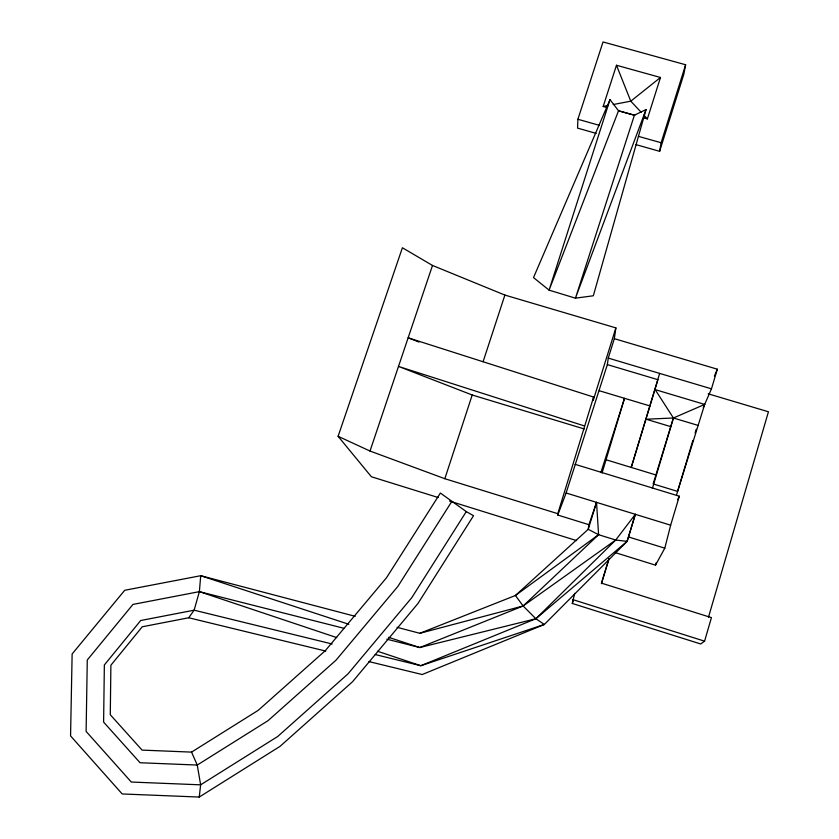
<?xml version="1.0" encoding="UTF-8"?>
<svg xmlns="http://www.w3.org/2000/svg" width="839" height="839" viewBox="0 0 839 839"><rect width="100%" height="100%" fill="white"/><g stroke="black" fill="none" stroke-linecap="round" stroke-linejoin="round"><path stroke-width="1.26" d="M397.036 627.31L419.836 633.298L515.419 595.491L588.223 529.304L588.926 524.69L557.767 515.031L557.788 513.688L593.603 397.067L408.142 337.802L418.965 342.071M636.004 144.633L659.622 151.314L683.795 74.335L685.631 64.76L603.031 41.95L577.893 119.274L577.568 128.115L596.214 133.391M348.825 624.279L200.71 575.711L124.717 590.278L72.133 653.969L70.56 735.908L122.19 793.956L199.252 797.05L280.027 746.374L352.558 681.719L418.011 603.419L473.521 515.702L466.285 511.601L440.381 493.049L386.506 577.746L325.27 650.707L258.223 710.329L191.554 752.111L142.085 750.108L110.287 714.744L110.884 665.222L142.263 626.775L188.744 617.766L194.124 610.184L199.388 591.642L200.71 575.711L355.233 616.329M593.603 397.067L593.236 400.329L615.889 327.892L504.889 295.076L432.505 265.46L402.405 247.757L338.096 436.301L371.394 476.762L438.346 497.579M199.252 797.05L200.636 784.832L197.249 765.053L191.554 752.111M609.009 558.501L601.479 583.147L711.441 617.619L704.582 641.164L700.67 643.974L572.292 603.461L574.684 593.341M557.767 515.031L566.105 492.986L607.363 364.608L608.254 358.096L614.326 338.673L615.889 327.892M659.622 151.314L661.122 142.745L685.631 64.76M614.966 552.534L655.5 565.15L664.803 548.182L670.655 525.193L679.328 496.216L575.061 464.324M659.674 373.407L631.243 467.428L657.923 379.689L607.363 364.608M610.005 99.631L549.084 290.137L618.521 110.79L634.41 115.174L646.03 109.563L593.33 295.779L575.449 298.17L549.084 290.137L533.51 277.594L610.005 99.631L618.521 110.79L634.829 115.363M708.462 617.284L768.44 411.781L708.21 393.816M368.908 661.583L422.195 674.535L544.343 624.457L627.121 541.365L635.343 514.317L615.711 540.022L535.869 618.742L420.811 665.715L375.222 654.546M652.396 488.434L673.413 417.99L655.154 389.611L704.676 404.419L677.597 491.402L653.151 483.935L673.413 417.99L704.676 404.419M602.056 473.028L624.51 398.305L600.986 472.263M655.5 565.15L656.255 562.644M676.486 495.146L692.867 440.454M695.101 432.997L696.223 429.264M703.292 407.607L711.462 388.835L717.345 369.202L614.326 338.673M601.416 583.703L608.999 558.847M386.842 639.182L419.773 647.54L535.869 618.742L627.121 541.365L635.343 514.317M388.656 637.336L419.773 647.54L523.137 605.978L598.585 534.705L596.539 502.362L588.223 529.304L598.585 534.705L615.711 540.022L627.121 541.365M572.292 603.461L573.446 599.728M643.607 117.827L647.372 118.886L660.482 77.482L616.476 65.264L603.178 106.48L606.723 107.476M634.41 115.174L575.449 298.17L646.03 109.563M557.788 513.688L444.838 478.712L472.21 395.001L398.504 366.423L584.552 425.981M483.086 361.735L504.889 295.076M444.838 478.712L370.009 451.036L432.505 265.46M588.926 524.69L596.539 502.362M714.377 376.134L717.345 369.202M677.597 499.729L679.328 496.216M466.285 511.601L411.771 597.672L348.07 673.801L277.688 736.506L200.636 784.832L131.304 782.042L86.113 731.419L87.277 659.999L132.95 604.426L199.388 591.642L343.78 628.264M451.697 501.628L397.896 586.367L336.051 660.146L268.081 720.638L197.249 765.053L140.061 762.745L103.606 722.096L104.361 664.96L140.69 620.524L194.124 610.184L332.16 643.995M660.482 77.482L630.781 101.173L613.215 104.55M598.585 534.705L515.419 595.491L523.137 605.978L535.869 618.742L544.343 624.457L420.811 665.715L377.519 651.232M615.711 540.022L523.137 605.978L419.836 633.298M603.178 106.48L608.191 105.515M188.744 617.766L325.763 651.085M577.893 119.274L599.329 125.326M638.427 136.348L661.122 142.745M608.254 358.096L711.462 388.835M599.214 390.712L649.9 405.929M698.121 425.415L673.413 417.99L646.145 419.217L670.791 426.652M472.21 395.001L584.28 428.981M606.146 459.782L656.434 475.115M566.105 492.986L670.655 525.193M628.652 536.991L664.803 548.182M449.557 501.072L576.624 540.61M572.754 599.602L704.582 641.164M199.388 591.642L336.691 637.577M338.096 436.301L370.009 451.036M641.258 112.363L630.781 101.173L616.476 65.264M643.88 115.153L647.372 118.886"/></g></svg>
